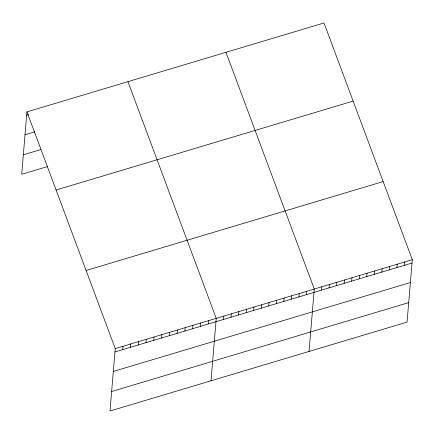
<?xml version="1.0" encoding="UTF-8"?>
<svg xmlns="http://www.w3.org/2000/svg" width="434" height="434" viewBox="0 0 434 434"><rect width="100%" height="100%" fill="white"/><g stroke="black" fill="none" stroke-linecap="round" stroke-linejoin="round"><path stroke-width="0.65" d="M26.941 111.885L115.243 348.594L110.003 411.02L407.059 322.115L412.3 259.689L323.997 22.98L26.941 111.885L21.7 174.311L47.599 166.558M122.73 349.625L123.012 346.267M130.498 347.298L130.78 343.94M138.267 344.97L138.549 341.618M146.041 342.648L146.318 339.29M153.81 340.321L154.092 336.968M161.578 337.999L161.86 334.641M169.347 335.672L169.629 332.314M177.115 333.35L177.398 329.992M184.884 331.023L185.166 327.665M192.653 328.695L192.935 325.343M200.421 326.373L200.703 323.015M208.19 324.046L208.472 320.693M211 380.792L216.24 318.366L127.943 81.657M223.499 319.467L223.781 316.109M231.04 317.211L231.322 313.853M238.581 314.954L238.863 311.596M246.121 312.697L246.403 309.339M253.662 310.44L253.944 307.082M261.203 308.183L261.485 304.825M268.744 305.927L269.026 302.569M276.284 303.67L276.567 300.312M283.825 301.413L284.107 298.055M291.366 299.156L291.648 295.798M298.907 296.899L299.189 293.541M306.447 294.643L306.729 291.285M309.03 351.453L314.27 289.028L225.968 52.319M321.529 290.129L321.811 286.771M329.07 287.872L329.352 284.514M336.61 285.615L336.892 282.257M344.151 283.359L344.433 280.001M351.692 281.102L351.974 277.744M359.233 278.845L359.515 275.487M366.773 276.588L367.055 273.23M374.314 274.331L374.596 270.973M381.855 272.075L382.137 268.717M389.396 269.818L389.678 266.46M396.936 267.561L397.219 264.203M404.477 265.304L404.759 261.946M26.658 115.238L28.601 114.657M25.026 134.735L34.736 131.827M23.338 154.819L40.818 149.584M56.084 190L353.14 101.095M86.106 270.48L383.162 181.575M115.243 348.594L412.3 259.689M114.961 351.947L412.018 263.047M113.323 371.439L410.38 282.539M111.641 391.522L408.692 302.623"/></g></svg>
